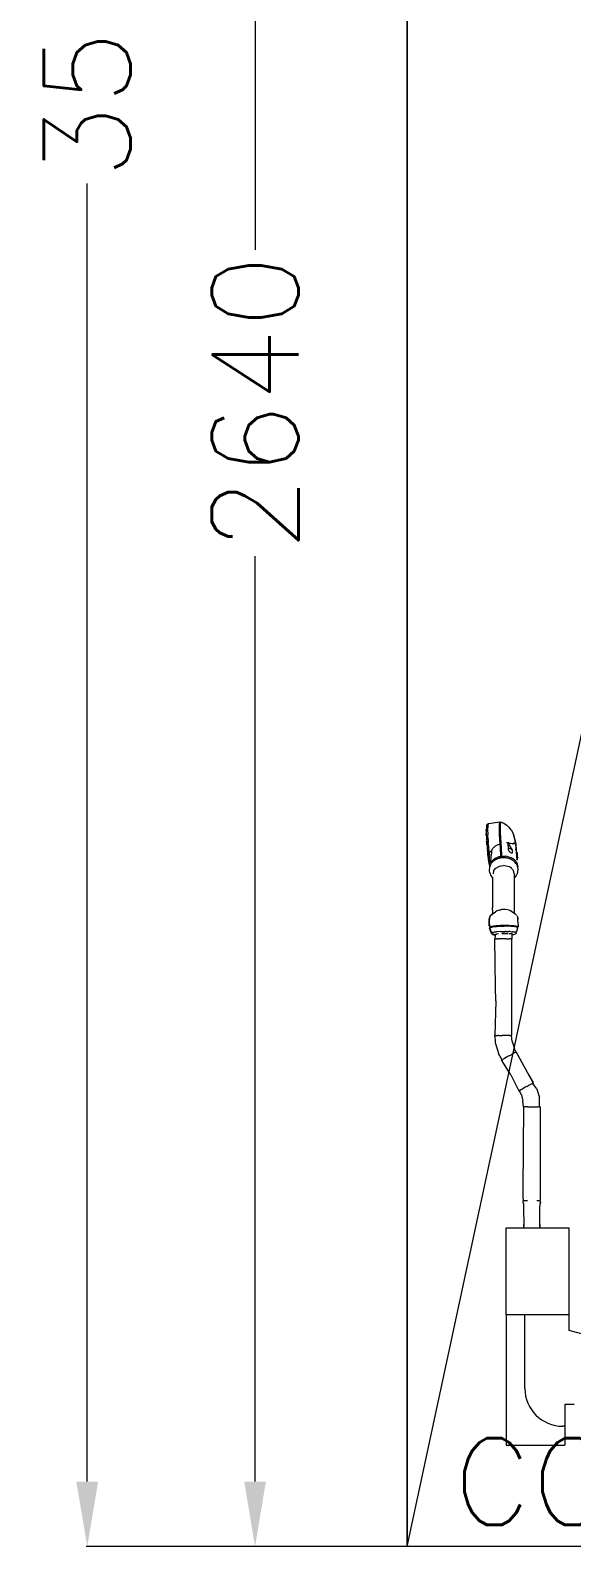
# Model space of a CAD drawing. Extents: x 3552052 to 4102982, y -707811 to -630695.
# Drawn here: x 3651168 to 3651792, y -700186 to -698436 of the extents above; entities that cross this region are included whole.
import ezdxf

# ---------------------------------------------------------------- set-up
doc = ezdxf.new("R2010")
doc.units = 0
doc.header["$LTSCALE"] = 6
doc.header["$MEASUREMENT"] = 0
doc.layers.get('Defpoints').update_dxf_attribs({"linetype": 'CONTINUOUS', "lineweight": 0})
for name, color, linetype, lineweight in [('COL', 5, 'CONTINUOUS', 0), ('ELE-4M UPS P.SB', 3, 'CONTINUOUS', 0), ('ELE-SOCKET NMBERING', 7, 'CONTINUOUS', 9), ('EQP', 6, 'CONTINUOUS', 0), ('MEP_HVAC_RA_DUCT', 1, 'CONTINUOUS', 0)]:
    doc.layers.add(name, color=color, linetype=linetype, lineweight=lineweight)
doc.styles.add('Annotation', font='tahoma.ttf')
doc.styles.add('ROMANS', font='romans.shx')
doc.dimstyles.new('AEPL1', dxfattribs={"dimtxt": 100, "dimasz": 75, "dimexe": 1.25, "dimexo": 50, "dimtad": 0, "dimdec": 0, "dimtxsty": 'ROMANS', "dimcen": 2.5, "dimclrd": 7, "dimclre": 7, "dimadec": 0, "dimazin": 0, "dimtfac": 1, "dimtdec": 0, "dimtmove": 0, "dimatfit": 3, "dimfxl": 1, "dimlwd": 0, "dimlwe": 0, "dimarcsym": 0})

# ---------------------------------------------------------------- blocks, each defined once
blk = doc.blocks.new('*D163')
at = {"layer": 'Defpoints', "color": 0, "linetype": 'ByBlock', "transparency": 16777216}
for p in [(3651426.7, -697545.7), (3651602.2, -697545.7), (3651602.2, -700185.7)]:
    blk.add_point(p, dxfattribs=at)
at = {"layer": 'ELE-4M UPS P.SB', "color": 7, "linetype": 'ByBlock', "lineweight": 0, "transparency": 16777216}
for p, q in [((3651552.2, -697545.7), (3651425.5, -697545.7)), ((3651426.7, -697620.7), (3651426.7, -698688.9)), ((3651426.7, -700110.7), (3651426.7, -699042.6)), ((3651552.2, -700185.7), (3651425.5, -700185.7))]:
    blk.add_line(p, q, dxfattribs=at)
at = {"layer": 'ELE-4M UPS P.SB', "color": 7, "linetype": 'ByBlock', "transparency": 16777216}
for points in [[(3651414.2, -697620.7), (3651439.2, -697620.7), (3651426.7, -697545.7)], [(3651414.2, -700110.7), (3651439.2, -700110.7), (3651426.7, -700185.7)]]:
    blk.add_solid(points, dxfattribs=at)
at = {"layer": 'ELE-4M UPS P.SB', "color": 0, "linetype": 'ByBlock', "transparency": 16777216, "insert": (3651426.7, -698865.7), "char_height": 100, "attachment_point": 5, "rotation": 90, "style": 'ROMANS'}
blk.add_mtext('2640', dxfattribs=at)
blk = doc.blocks.new('*D164')
at = {"layer": 'Defpoints', "color": 0, "linetype": 'ByBlock', "transparency": 16777216}
for p in [(3651233.2, -696685.7), (3651756.5, -696685.7), (3651756.5, -700185.7)]:
    blk.add_point(p, dxfattribs=at)
at = {"layer": 'ELE-4M UPS P.SB', "color": 7, "linetype": 'ByBlock', "lineweight": 0, "transparency": 16777216}
for p, q in [((3651706.5, -696685.7), (3651232, -696685.7)), ((3651233.2, -696760.7), (3651233.2, -698258.9)), ((3651233.2, -700110.7), (3651233.2, -698612.6)), ((3651706.5, -700185.7), (3651232, -700185.7))]:
    blk.add_line(p, q, dxfattribs=at)
at = {"layer": 'ELE-4M UPS P.SB', "color": 7, "linetype": 'ByBlock', "transparency": 16777216}
for points in [[(3651220.7, -696760.7), (3651245.7, -696760.7), (3651233.2, -696685.7)], [(3651220.7, -700110.7), (3651245.7, -700110.7), (3651233.2, -700185.7)]]:
    blk.add_solid(points, dxfattribs=at)
at = {"layer": 'ELE-4M UPS P.SB', "color": 0, "linetype": 'ByBlock', "transparency": 16777216, "insert": (3651233.2, -698435.7), "char_height": 100, "attachment_point": 5, "rotation": 90, "style": 'ROMANS'}
blk.add_mtext('3500', dxfattribs=at)

msp = doc.modelspace()

# ---------------------------------------------------------------- linework, layer by layer
at = {"layer": 'COL', "color": 8}
msp.add_line((3651602.2, -700185.7), (3652352.2, -696685.7), dxfattribs=at)
msp.add_lwpolyline([(3651602.2, -696685.7), (3652352.2, -696685.7), (3652352.2, -700185.7), (3651602.2, -700185.7)], close=True, dxfattribs=at)
at = {"layer": 'EQP'}
for p, q in [((3651694.1, -699352.5), (3651694, -699352.6)), ((3651695.7, -699351.4), (3651694.1, -699352.5)), ((3651694.3, -699352.6), (3651694.1, -699352.5)), ((3651695.2, -699352.6), (3651695.3, -699352.2)), ((3651695.4, -699352), (3651695.3, -699352.2)), ((3651695.3, -699352.2), (3651695.4, -699352)), ((3651695.6, -699351.8), (3651695.4, -699352)), ((3651695.4, -699352), (3651695.5, -699351.8)), ((3651695.5, -699351.8), (3651695.6, -699351.6)), ((3651695.6, -699351.6), (3651695.7, -699351.4)), ((3651695.8, -699351.7), (3651695.6, -699351.8)), ((3651695.7, -699351.4), (3651695.9, -699351.6)), ((3651696, -699351.5), (3651695.8, -699351.7)), ((3651709.1, -699349.7), (3651696, -699351.5)), ((3651708.5, -699352.4), (3651708.6, -699351.9)), ((3651708.5, -699352.9), (3651708.5, -699352.4)), ((3651708.6, -699351.9), (3651708.7, -699351.3)), ((3651708.7, -699351.3), (3651708.8, -699350.8)), ((3651708.8, -699350.8), (3651708.9, -699350.2)), ((3651708.9, -699350.2), (3651709.1, -699349.7)), ((3651709.1, -699349.7), (3651709.3, -699349.8)), ((3651709.3, -699349.8), (3651709.5, -699350)), ((3651709.6, -699351.1), (3651709.4, -699351.7)), ((3651709.4, -699351.7), (3651709.4, -699352.9)), ((3651709.5, -699350), (3651709.8, -699350.1)), ((3651709.7, -699350.6), (3651709.6, -699351.1)), ((3651709.7, -699350.7), (3651709.7, -699349.9)), ((3651709.8, -699350.1), (3651709.7, -699350.6)), ((3651710, -699349.5), (3651709.8, -699350.1)), ((3651710.1, -699349.5), (3651710, -699349.5)), ((3651710.2, -699349.5), (3651710.1, -699349.5)), ((3651710.3, -699349.5), (3651710.2, -699349.5)), ((3651710.4, -699349.5), (3651710.3, -699349.5)), ((3651710.4, -699349.5), (3651713.4, -699350.8)), ((3651713.4, -699350.8), (3651713.7, -699350.9)), ((3651713.7, -699350.9), (3651717.4, -699353.4)), ((3651715.3, -699352), (3651715.7, -699352.3)), ((3651715.7, -699352.3), (3651716.3, -699352.7)), ((3651693.2, -699359.1), (3651693.3, -699358.3)), ((3651693.2, -699359.4), (3651693.2, -699359.1)), ((3651693.3, -699359.4), (3651693.2, -699360.9)), ((3651693.2, -699360.9), (3651693.3, -699362)), ((3651693.4, -699356.5), (3651693.3, -699358)), ((3651693.3, -699358.3), (3651693.3, -699358)), ((3651693.3, -699358), (3651693.3, -699359.4)), ((3651693.3, -699362), (3651693.3, -699363)), ((3651693.3, -699362.9), (3651693.3, -699362.6)), ((3651693.3, -699363.5), (3651693.3, -699362.9)), ((3651693.3, -699363), (3651693.4, -699364)), ((3651693.3, -699364.8), (3651693.3, -699364)), ((3651693.4, -699365.1), (3651693.3, -699364.8)), ((3651693.5, -699354.5), (3651693.4, -699355)), ((3651693.4, -699355), (3651693.4, -699356.5)), ((3651693.4, -699364), (3651693.4, -699365.1)), ((3651693.4, -699365.1), (3651693.5, -699366.3)), ((3651693.6, -699353.6), (3651693.5, -699354.1)), ((3651693.5, -699354.1), (3651693.5, -699354.5)), ((3651693.5, -699366.3), (3651693.5, -699367.6)), ((3651693.5, -699367.6), (3651693.6, -699368.8)), ((3651693.7, -699353.2), (3651693.6, -699353.6)), ((3651693.6, -699368.8), (3651693.7, -699370.1)), ((3651693.8, -699353), (3651693.7, -699353.2)), ((3651693.9, -699352.8), (3651693.8, -699353)), ((3651694, -699352.6), (3651693.9, -699352.8)), ((3651694.8, -699356.8), (3651694.9, -699356.1)), ((3651694.8, -699357.2), (3651694.8, -699356.8)), ((3651694.8, -699357.2), (3651694.8, -699357.6)), ((3651694.8, -699357.6), (3651694.8, -699358.4)), ((3651694.8, -699358.4), (3651694.8, -699359.3)), ((3651694.8, -699359.3), (3651694.8, -699360.3)), ((3651694.8, -699360.3), (3651694.9, -699361.2)), ((3651694.9, -699354.7), (3651695, -699354)), ((3651694.9, -699355), (3651694.9, -699354.7)), ((3651694.9, -699355), (3651694.9, -699355.3)), ((3651694.9, -699355.3), (3651694.9, -699356.1)), ((3651694.9, -699361.2), (3651694.9, -699362.2)), ((3651694.9, -699362.2), (3651694.9, -699362.7)), ((3651694.9, -699362.7), (3651694.9, -699363.3)), ((3651694.9, -699363.3), (3651694.9, -699363.9)), ((3651694.9, -699363.9), (3651695, -699364.4)), ((3651695, -699353.6), (3651695.1, -699353.1)), ((3651695, -699354), (3651695, -699353.6)), ((3651695.1, -699353.8), (3651695, -699354.5)), ((3651695.3, -699369.6), (3651695, -699364.4)), ((3651695.1, -699353.1), (3651695.2, -699352.6)), ((3651695.1, -699353.1), (3651695.1, -699353.7)), ((3651695.3, -699369.6), (3651695.3, -699370.3)), ((3651695.3, -699370.3), (3651695.3, -699369.6)), ((3651708.4, -699353.9), (3651708.5, -699353.4)), ((3651708.4, -699354.9), (3651708.4, -699353.9)), ((3651708.4, -699356), (3651708.4, -699354.9)), ((3651708.4, -699357), (3651708.4, -699356)), ((3651708.4, -699358), (3651708.4, -699357)), ((3651708.4, -699359.3), (3651708.4, -699358)), ((3651708.5, -699360.6), (3651708.4, -699359.3)), ((3651708.5, -699353.4), (3651708.5, -699352.9)), ((3651708.5, -699361.8), (3651708.5, -699360.6)), ((3651708.5, -699363.1), (3651708.5, -699361.8)), ((3651708.6, -699364.5), (3651708.5, -699363.1)), ((3651708.7, -699365.9), (3651708.6, -699364.5)), ((3651708.8, -699367.3), (3651708.7, -699365.9)), ((3651708.9, -699368.8), (3651708.8, -699367.3)), ((3651709, -699370.2), (3651708.9, -699368.8)), ((3651709.3, -699355.2), (3651709.2, -699356.4)), ((3651709.2, -699356.4), (3651709.3, -699358.1)), ((3651709.4, -699352.9), (3651709.3, -699354.1)), ((3651709.3, -699354.6), (3651709.3, -699353.8)), ((3651709.3, -699354.1), (3651709.3, -699355.2)), ((3651709.3, -699355.4), (3651709.3, -699354.6)), ((3651709.3, -699358.1), (3651709.3, -699359.9)), ((3651709.3, -699359.9), (3651709.4, -699361.6)), ((3651709.4, -699361.6), (3651709.4, -699363.3)), ((3651709.4, -699363.3), (3651709.6, -699366.1)), ((3651709.6, -699366.1), (3651709.8, -699369)), ((3651709.8, -699369), (3651710, -699371.8)), ((3651716.3, -699352.7), (3651716.9, -699353.1)), ((3651716.9, -699353.1), (3651717.4, -699353.5)), ((3651717.9, -699354), (3651717.4, -699353.4)), ((3651720.2, -699356.1), (3651717.4, -699353.4)), ((3651717.9, -699354), (3651720.2, -699356.1)), ((3651717.9, -699354), (3651718.3, -699354.3)), ((3651718.3, -699354.3), (3651718.9, -699354.9)), ((3651718.9, -699354.9), (3651719.6, -699355.5)), ((3651719.6, -699355.5), (3651719.8, -699355.7)), ((3651722.2, -699358.7), (3651720.2, -699356.1)), ((3651722.2, -699358.7), (3651724.8, -699363.9)), ((3651724.8, -699363.9), (3651726.2, -699369.9)), ((3651726.5, -699370.9), (3651724.8, -699363.9)), ((3651726.3, -699370.4), (3651726.2, -699369.9)), ((3651726.2, -699369.9), (3651726.5, -699370.9)), ((3651693.7, -699370.1), (3651693.8, -699371.4)), ((3651693.9, -699373.7), (3651693.7, -699371.5)), ((3651693.8, -699371.4), (3651693.9, -699372.8)), ((3651693.9, -699372.8), (3651693.8, -699372.1)), ((3651693.9, -699373.5), (3651693.9, -699372.8)), ((3651693.9, -699372.8), (3651694, -699374.2)), ((3651694.1, -699375.6), (3651693.9, -699373.7)), ((3651694, -699374.2), (3651694.1, -699375.6)), ((3651694.1, -699375.6), (3651694.3, -699377.1)), ((3651694.3, -699377.1), (3651694.4, -699378.6)), ((3651694.4, -699378.6), (3651694.5, -699380)), ((3651694.5, -699380), (3651694.7, -699381.5)), ((3651695, -699384.4), (3651694.7, -699381.5)), ((3651694.7, -699381.5), (3651695.2, -699384.1)), ((3651694.8, -699382.1), (3651694.9, -699382.9)), ((3651694.8, -699382.2), (3651694.9, -699382.9)), ((3651695.1, -699384.3), (3651694.9, -699382.9)), ((3651694.9, -699382.9), (3651695, -699384.4)), ((3651695.2, -699385), (3651695.1, -699384.3)), ((3651695.2, -699384.1), (3651695.7, -699386.8)), ((3651695.2, -699385.7), (3651695.2, -699385)), ((3651695.3, -699386.3), (3651695.2, -699385.7)), ((3651695.6, -699389.9), (3651695.2, -699386)), ((3651695.3, -699370.3), (3651695.4, -699371)), ((3651695.4, -699387), (3651695.3, -699386.3)), ((3651695.4, -699371), (3651695.4, -699371.7)), ((3651695.4, -699371.7), (3651695.5, -699372.4)), ((3651695.6, -699388.3), (3651695.4, -699387)), ((3651695.5, -699372.4), (3651695.6, -699373.8)), ((3651695.7, -699375.3), (3651695.6, -699373.9)), ((3651695.9, -699376.8), (3651695.7, -699375.3)), ((3651695.7, -699386.8), (3651696.2, -699389.5)), ((3651695.9, -699376.8), (3651696, -699378.3)), ((3651696, -699378.3), (3651696.1, -699379.6)), ((3651696.3, -699381.3), (3651696.2, -699379.8)), ((3651696.5, -699382.5), (3651696.3, -699381.3)), ((3651696.6, -699383.6), (3651696.5, -699382.5)), ((3651696.8, -699384.8), (3651696.6, -699383.6)), ((3651697, -699385.9), (3651696.8, -699384.8)), ((3651697.3, -699384.6), (3651696.9, -699385.1)), ((3651696.9, -699387.5), (3651697, -699385.9)), ((3651697, -699386.9), (3651696.9, -699387.5)), ((3651697.8, -699384), (3651697.3, -699384.6)), ((3651698.3, -699383.3), (3651697.8, -699384)), ((3651698.8, -699382.7), (3651698.3, -699383.3)), ((3651698.9, -699387.3), (3651698.6, -699389.4)), ((3651698.8, -699383), (3651699.1, -699382.8)), ((3651699.2, -699385.3), (3651698.9, -699387.3)), ((3651699.1, -699382.8), (3651699.7, -699382.1)), ((3651699.5, -699383.3), (3651699.2, -699385.3)), ((3651699.8, -699381.3), (3651699.5, -699383.3)), ((3651700.1, -699380.9), (3651699.8, -699381.3)), ((3651700.3, -699380.6), (3651700.1, -699380.9)), ((3651700.6, -699380.3), (3651700.3, -699380.6)), ((3651700.8, -699379.9), (3651700.6, -699380.3)), ((3651701.4, -699379.3), (3651700.8, -699379.9)), ((3651702, -699378.8), (3651701.4, -699379.3)), ((3651702.6, -699378.2), (3651702, -699378.8)), ((3651703.2, -699377.6), (3651702.6, -699378.2)), ((3651703.6, -699377.3), (3651703.2, -699377.6)), ((3651703.9, -699377.1), (3651703.6, -699377.3)), ((3651704.3, -699376.8), (3651703.9, -699377.1)), ((3651704.6, -699376.6), (3651704.3, -699376.8)), ((3651705.8, -699376.2), (3651704.6, -699376.6)), ((3651707, -699375.8), (3651705.8, -699376.2)), ((3651708.2, -699375.4), (3651707, -699375.8)), ((3651709.4, -699374.9), (3651708.2, -699375.4)), ((3651709.1, -699371.6), (3651709, -699370.2)), ((3651709, -699374.6), (3651709.1, -699375.1)), ((3651709.2, -699373.1), (3651709.1, -699371.6)), ((3651709.4, -699374.5), (3651709.2, -699373.1)), ((3651709.6, -699378.5), (3651709.4, -699374.9)), ((3651709.8, -699382.1), (3651709.6, -699378.5)), ((3651710, -699385.7), (3651709.8, -699382.1)), ((3651710, -699371.8), (3651710.2, -699374.7)), ((3651710.2, -699389.2), (3651710, -699385.7)), ((3651710.2, -699374.7), (3651710.4, -699378.3)), ((3651710.2, -699386.8), (3651710.3, -699389.4)), ((3651710.4, -699378.3), (3651710.6, -699381.9)), ((3651710.6, -699381.9), (3651710.8, -699385.5)), ((3651710.8, -699385.5), (3651711, -699389.1)), ((3651716.9, -699373.4), (3651716.5, -699373.4)), ((3651717.4, -699373.4), (3651716.9, -699373.4)), ((3651717.9, -699373.4), (3651717.4, -699373.4)), ((3651718.3, -699373.4), (3651717.9, -699373.4)), ((3651718.3, -699373.4), (3651723.2, -699381.8)), ((3651719.2, -699373.6), (3651718.3, -699373.4)), ((3651718.3, -699373.4), (3651718.6, -699380.6)), ((3651718.9, -699380.3), (3651718.6, -699380.3)), ((3651718.9, -699380.3), (3651718.6, -699380.4)), ((3651718.9, -699380.3), (3651718.6, -699380.4)), ((3651718.9, -699381.2), (3651718.6, -699380.6)), ((3651719.3, -699380.2), (3651718.9, -699380.3)), ((3651719.1, -699381.9), (3651718.9, -699381.3)), ((3651719.3, -699382.6), (3651719.1, -699381.9)), ((3651719.8, -699380.2), (3651719.3, -699380.2)), ((3651719.6, -699383.2), (3651719.3, -699382.6)), ((3651719.4, -699382.9), (3651720.1, -699383.5)), ((3651719.5, -699373.8), (3651721.1, -699374)), ((3651719.9, -699383.5), (3651719.6, -699383.2)), ((3651720.2, -699380.1), (3651719.8, -699380.2)), ((3651720.3, -699383.8), (3651719.9, -699383.5)), ((3651720.1, -699383.5), (3651720.8, -699384.1)), ((3651720.7, -699380), (3651720.2, -699380.1)), ((3651720.6, -699384.1), (3651720.3, -699383.8)), ((3651721, -699384.4), (3651720.6, -699384.1)), ((3651720.9, -699380.1), (3651720.7, -699380)), ((3651721.2, -699380.2), (3651720.9, -699380.1)), ((3651720.9, -699384.2), (3651721.4, -699384.7)), ((3651721.4, -699384.6), (3651721, -699384.4)), ((3651721.1, -699374), (3651722.6, -699374.2)), ((3651721.4, -699380.4), (3651721.2, -699380.2)), ((3651721.7, -699380.5), (3651721.4, -699380.4)), ((3651721.4, -699384.7), (3651721.9, -699384.9)), ((3651721.7, -699380.5), (3651722.2, -699381.1)), ((3651722.1, -699380.8), (3651721.7, -699380.5)), ((3651722.3, -699385.2), (3651721.9, -699384.9)), ((3651721.9, -699384.9), (3651722.3, -699385.1)), ((3651722.4, -699381.1), (3651722.1, -699380.8)), ((3651722.2, -699381.1), (3651722.8, -699381.7)), ((3651722.3, -699385.1), (3651722.8, -699385.3)), ((3651722.7, -699385.4), (3651722.3, -699385.2)), ((3651722.8, -699381.5), (3651722.4, -699381.1)), ((3651722.6, -699374.2), (3651723, -699374.3)), ((3651723.1, -699381.8), (3651722.8, -699381.5)), ((3651722.8, -699381.7), (3651723.3, -699382.4)), ((3651723, -699384.8), (3651722.8, -699385.3)), ((3651723, -699374.3), (3651723.5, -699374.4)), ((3651723.3, -699384.2), (3651723, -699384.8)), ((3651723.3, -699382.1), (3651723.1, -699381.8)), ((3651723.5, -699382.4), (3651723.3, -699382.1)), ((3651723.3, -699382.4), (3651723.9, -699383)), ((3651723.6, -699383.6), (3651723.3, -699384.2)), ((3651723.5, -699374.4), (3651723.9, -699374.5)), ((3651723.7, -699382.7), (3651723.5, -699382.4)), ((3651723.9, -699383), (3651723.6, -699383.6)), ((3651723.9, -699383), (3651723.7, -699382.7)), ((3651723.9, -699374.5), (3651724.3, -699374.7)), ((3651724.3, -699374.7), (3651724.6, -699374.4)), ((3651724.6, -699374.4), (3651725, -699374.1)), ((3651725, -699374.1), (3651725.3, -699373.8)), ((3651725.3, -699373.8), (3651725.6, -699373.5)), ((3651725.6, -699373.5), (3651725.7, -699372.7)), ((3651726.5, -699371.1), (3651726.3, -699370.4)), ((3651726.5, -699370.9), (3651726.6, -699371.5)), ((3651726.5, -699370.9), (3651726.7, -699371.8)), ((3651726.6, -699371.8), (3651726.5, -699371.1)), ((3651726.8, -699372.5), (3651726.6, -699371.8)), ((3651726.7, -699371.8), (3651726.8, -699372.7)), ((3651726.8, -699372.7), (3651727, -699373.6)), ((3651727.1, -699374.5), (3651726.9, -699373.2)), ((3651727, -699373.6), (3651727.2, -699374.5)), ((3651727.3, -699376.6), (3651727.1, -699374.5)), ((3651727.3, -699376.6), (3651727.2, -699374.5)), ((3651727.2, -699374.5), (3651727.3, -699376.1)), ((3651727.3, -699376.1), (3651727.5, -699377.6)), ((3651727.6, -699378.7), (3651727.3, -699376.6)), ((3651727.5, -699381.6), (3651727.4, -699380.8)), ((3651727.5, -699377.6), (3651727.7, -699379.2)), ((3651727.7, -699382.4), (3651727.5, -699381.6)), ((3651727.8, -699380.7), (3651727.6, -699378.7)), ((3651727.7, -699379.2), (3651727.8, -699380.7)), ((3651727.7, -699382.4), (3651728.4, -699391.2)), ((3651727.8, -699380.7), (3651727.9, -699383.9)), ((3651728.1, -699383.4), (3651727.9, -699383.1)), ((3651727.9, -699383.7), (3651728.2, -699384.3)), ((3651728.1, -699385.7), (3651728, -699384.7)), ((3651728.2, -699383.8), (3651728.1, -699383.4)), ((3651728.4, -699387.3), (3651728.1, -699385.7)), ((3651728.4, -699384.2), (3651728.2, -699383.8)), ((3651728.2, -699384.3), (3651728.9, -699385.4)), ((3651728.5, -699384.6), (3651728.4, -699384.2)), ((3651728.6, -699389), (3651728.4, -699387.3)), ((3651729.2, -699390.1), (3651728.9, -699385.4)), ((3651728.9, -699385.4), (3651728.9, -699386.5)), ((3651728.9, -699386.5), (3651728.9, -699387.7)), ((3651695.8, -699389.6), (3651695.6, -699388.3)), ((3651695.7, -699390.5), (3651695.6, -699389.9)), ((3651695.8, -699391.2), (3651695.7, -699390.5)), ((3651695.9, -699390.9), (3651695.8, -699389.6)), ((3651695.9, -699391.9), (3651695.8, -699391.2)), ((3651696.1, -699392.2), (3651695.9, -699390.9)), ((3651696, -699392.5), (3651695.9, -699391.9)), ((3651696.4, -699394.7), (3651696, -699392.5)), ((3651696.2, -699392.8), (3651696.1, -699392.2)), ((3651696.2, -699389.5), (3651696.6, -699392.1)), ((3651696.3, -699393.4), (3651696.2, -699392.8)), ((3651696.4, -699394), (3651696.3, -699393.4)), ((3651696.5, -699394.6), (3651696.4, -699394)), ((3651696.8, -699396.9), (3651696.4, -699394.7)), ((3651696.6, -699395.6), (3651696.5, -699394.6)), ((3651696.8, -699396.6), (3651696.6, -699395.6)), ((3651696.8, -699388.9), (3651696.7, -699389.5)), ((3651696.7, -699389.5), (3651696.7, -699390.3)), ((3651696.7, -699390.6), (3651696.8, -699392)), ((3651696.9, -699387.5), (3651696.8, -699388.2)), ((3651696.8, -699388.2), (3651696.8, -699388.9)), ((3651696.8, -699392), (3651696.9, -699394.4)), ((3651697, -699397.6), (3651696.8, -699396.6)), ((3651697.1, -699399.1), (3651696.8, -699396.9)), ((3651696.9, -699394.4), (3651697, -699396.8)), ((3651697, -699396.8), (3651697.2, -699399.3)), ((3651697.1, -699398.4), (3651697, -699397.6)), ((3651697.1, -699399.4), (3651697, -699399.8)), ((3651697, -699399.8), (3651697, -699400.2)), ((3651697, -699400.2), (3651697, -699400.6)), ((3651697, -699400.6), (3651697, -699401)), ((3651697, -699401), (3651697, -699401.3)), ((3651697, -699405.9), (3651697.2, -699401.2)), ((3651697, -699401.3), (3651697, -699401.7)), ((3651697, -699401.7), (3651697.1, -699402.1)), ((3651697.2, -699398.7), (3651697.1, -699399.1)), ((3651697.1, -699399.1), (3651697.1, -699399.4)), ((3651697.1, -699402.1), (3651697.1, -699402.5)), ((3651697.1, -699402.5), (3651697.1, -699402.8)), ((3651697.3, -699398.4), (3651697.2, -699398.7)), ((3651697.4, -699400.6), (3651697.2, -699401.2)), ((3651697.5, -699398.1), (3651697.3, -699398.4)), ((3651697.6, -699400), (3651697.4, -699400.6)), ((3651697.5, -699398.2), (3651697.8, -699397)), ((3651697.8, -699399.4), (3651697.6, -699400)), ((3651698, -699398.8), (3651697.8, -699399.4)), ((3651698.4, -699398.2), (3651698, -699398.8)), ((3651698.6, -699389.4), (3651698.3, -699396.2)), ((3651698.3, -699396.2), (3651700.4, -699393.7)), ((3651698.7, -699397.7), (3651698.4, -699398.2)), ((3651699.1, -699397.1), (3651698.7, -699397.7)), ((3651699.5, -699396.5), (3651699.1, -699397.1)), ((3651700, -699396), (3651699.5, -699396.5)), ((3651700.5, -699395.5), (3651700, -699396)), ((3651700.4, -699393.7), (3651701.7, -699392.6)), ((3651701, -699395), (3651700.5, -699395.5)), ((3651701.5, -699394.5), (3651701, -699395)), ((3651702.2, -699394.1), (3651701.5, -699394.5)), ((3651701.7, -699392.6), (3651703.2, -699391.7)), ((3651701.8, -699405.7), (3651704.5, -699402.5)), ((3651702.8, -699393.7), (3651702.2, -699394.1)), ((3651703.4, -699393.2), (3651702.8, -699393.7)), ((3651703.4, -699391.5), (3651703.2, -699391.7)), ((3651704.1, -699392.8), (3651703.4, -699393.2)), ((3651703.6, -699391.5), (3651704, -699391.2)), ((3651704, -699391.2), (3651704.4, -699391)), ((3651704.8, -699392.5), (3651704.1, -699392.8)), ((3651704.4, -699391), (3651704.8, -699390.8)), ((3651704.5, -699402.5), (3651708.6, -699400.3)), ((3651704.8, -699390.8), (3651705.4, -699390.6)), ((3651705.5, -699392.2), (3651704.8, -699392.5)), ((3651705.7, -699390.5), (3651705.4, -699390.6)), ((3651706.2, -699391.9), (3651705.5, -699392.2)), ((3651706.5, -699390.1), (3651705.7, -699390.5)), ((3651707, -699391.6), (3651706.2, -699391.9)), ((3651707.4, -699389.9), (3651706.5, -699390.1)), ((3651707.7, -699391.4), (3651707, -699391.6)), ((3651708.3, -699389.7), (3651707.4, -699389.9)), ((3651708.5, -699391.2), (3651707.7, -699391.4)), ((3651709.3, -699389.5), (3651708.3, -699389.7)), ((3651709.2, -699391.1), (3651708.5, -699391.2)), ((3651708.6, -699400.3), (3651713, -699399.6)), ((3651710, -699390.9), (3651709.2, -699391.1)), ((3651710.2, -699389.2), (3651709.3, -699389.5)), ((3651710.7, -699390.8), (3651710, -699390.9)), ((3651710.2, -699389.4), (3651710.2, -699389.2)), ((3651711.5, -699390.8), (3651710.7, -699390.8)), ((3651711, -699389.1), (3651711.6, -699389.1)), ((3651712.2, -699390.7), (3651711.5, -699390.8)), ((3651711.6, -699389.1), (3651712.1, -699389.1)), ((3651712.1, -699389.1), (3651712.7, -699389)), ((3651712.9, -699390.6), (3651712.2, -699390.7)), ((3651712.7, -699389), (3651713.2, -699389)), ((3651713.7, -699390.7), (3651712.9, -699390.6)), ((3651714.7, -699399.9), (3651713, -699399.6)), ((3651713.2, -699389), (3651715.4, -699389)), ((3651714.4, -699390.7), (3651713.7, -699390.7)), ((3651715.2, -699390.7), (3651714.4, -699390.7)), ((3651716.4, -699400.3), (3651714.7, -699399.9)), ((3651715.9, -699390.8), (3651715.2, -699390.7)), ((3651717.5, -699389.3), (3651715.4, -699389)), ((3651716.7, -699390.9), (3651715.9, -699390.8)), ((3651718.1, -699400.6), (3651716.4, -699400.3)), ((3651717.5, -699391.1), (3651716.7, -699390.9)), ((3651719.5, -699389.8), (3651717.5, -699389.3)), ((3651718.2, -699391.2), (3651717.5, -699391.1)), ((3651719.8, -699401), (3651718.1, -699400.6)), ((3651719, -699391.4), (3651718.2, -699391.2)), ((3651720.4, -699392.1), (3651719, -699391.4)), ((3651719.5, -699389.8), (3651721.4, -699390.4)), ((3651720.3, -699401.3), (3651719.8, -699401)), ((3651720.8, -699401.6), (3651720.3, -699401.3)), ((3651721.8, -699392.7), (3651720.4, -699392.1)), ((3651721.3, -699401.8), (3651720.8, -699401.6)), ((3651721.8, -699402.1), (3651721.3, -699401.8)), ((3651721.9, -699390.7), (3651721.4, -699390.4)), ((3651723.2, -699393.4), (3651721.8, -699392.7)), ((3651722.5, -699402.9), (3651721.8, -699402.1)), ((3651722.3, -699390.9), (3651721.9, -699390.7)), ((3651722.8, -699391.1), (3651722.3, -699390.9)), ((3651723.2, -699403.7), (3651722.5, -699403)), ((3651723.2, -699391.3), (3651722.8, -699391.1)), ((3651723.6, -699391.6), (3651723.2, -699391.3)), ((3651724.6, -699394.1), (3651723.2, -699393.4)), ((3651723.9, -699404.5), (3651723.2, -699403.7)), ((3651724, -699391.8), (3651723.6, -699391.6)), ((3651724.6, -699405.3), (3651723.9, -699404.5)), ((3651724.4, -699392.1), (3651724, -699391.8)), ((3651724.8, -699392.3), (3651724.4, -699392.1)), ((3651725.6, -699395.1), (3651724.6, -699394.1)), ((3651726.2, -699393.5), (3651724.8, -699392.3)), ((3651726.5, -699396.2), (3651725.6, -699395.1)), ((3651726.2, -699393.5), (3651726.5, -699393.8)), ((3651726.5, -699393.8), (3651726.8, -699394.2)), ((3651727.4, -699397.2), (3651726.5, -699396.2)), ((3651726.8, -699394.2), (3651727.1, -699394.5)), ((3651727.1, -699394.5), (3651727.4, -699394.8)), ((3651727.4, -699394.8), (3651727.6, -699395.2)), ((3651728.4, -699398.2), (3651727.4, -699397.2)), ((3651727.6, -699395.2), (3651727.8, -699395.5)), ((3651727.8, -699395.5), (3651728, -699395.9)), ((3651728, -699395.9), (3651728.3, -699396.2)), ((3651728.3, -699396.2), (3651728.4, -699396.6)), ((3651728.4, -699390.7), (3651728.5, -699389.8)), ((3651728.4, -699396.6), (3651728.6, -699397)), ((3651728.6, -699398.8), (3651728.4, -699398.2)), ((3651728.5, -699389.8), (3651728.6, -699389)), ((3651728.6, -699391.1), (3651728.5, -699391.4)), ((3651729, -699392.4), (3651728.5, -699392.3)), ((3651728.8, -699390.5), (3651728.6, -699391.1)), ((3651728.6, -699393), (3651729, -699392.4)), ((3651729, -699392.4), (3651728.6, -699392.8)), ((3651728.6, -699397), (3651728.8, -699397.4)), ((3651728.9, -699399.4), (3651728.6, -699398.8)), ((3651728.8, -699392.9), (3651728.7, -699393.3)), ((3651729, -699389.9), (3651728.8, -699390.5)), ((3651729, -699392.4), (3651728.8, -699392.9)), ((3651728.8, -699397.4), (3651728.9, -699397.7)), ((3651728.9, -699387.7), (3651728.9, -699388.8)), ((3651728.9, -699388.8), (3651729, -699389.9)), ((3651729, -699389.2), (3651728.9, -699388.9)), ((3651729, -699398.1), (3651728.9, -699397.7)), ((3651729.1, -699400), (3651728.9, -699399.4)), ((3651729, -699392.4), (3651729, -699389.9)), ((3651729.2, -699390.1), (3651729, -699392.4)), ((3651729.1, -699398.5), (3651729, -699398.1)), ((3651729.2, -699398.9), (3651729.1, -699398.5)), ((3651729.3, -699400.6), (3651729.1, -699400)), ((3651729.3, -699399.3), (3651729.2, -699398.9)), ((3651729.3, -699399.3), (3651729.5, -699401.2)), ((3651729.4, -699401.1), (3651729.3, -699400.6)), ((3651729.5, -699401.7), (3651729.4, -699401.1)), ((3651729.6, -699402.3), (3651729.5, -699401.7)), ((3651729.7, -699402.8), (3651729.6, -699402.3)), ((3651729.7, -699402.8), (3651729.7, -699405.2)), ((3651697.4, -699408.2), (3651697, -699405.9)), ((3651697.4, -699408.2), (3651698.7, -699411.3)), ((3651697.4, -699408.2), (3651697.6, -699408.8)), ((3651697.6, -699408.8), (3651697.8, -699409.3)), ((3651698.7, -699411.3), (3651700.2, -699413.4)), ((3651700.2, -699413.4), (3651701.1, -699414.2)), ((3651700.6, -699413.7), (3651700.6, -699448.1)), ((3651701.8, -699405.7), (3651701.1, -699409.2)), ((3651725.6, -699408.7), (3651724.6, -699405.3)), ((3651725.6, -699408.7), (3651725.6, -699447.7)), ((3651725.6, -699414.1), (3651727.1, -699412.7)), ((3651727.1, -699412.7), (3651728.7, -699409.9)), ((3651728.7, -699409.9), (3651728.9, -699409.3)), ((3651728.9, -699409.3), (3651729.1, -699408.7)), ((3651729.1, -699408.7), (3651729.3, -699408.1)), ((3651729.3, -699408.1), (3651729.5, -699407.5)), ((3651729.5, -699407.5), (3651729.7, -699405.2)), ((3651697.7, -699458.7), (3651699.1, -699456.5)), ((3651699.2, -699456.4), (3651697.9, -699457.8)), ((3651699.1, -699456.5), (3651700.4, -699455.4)), ((3651700, -699455.3), (3651699.2, -699456.4)), ((3651700.7, -699454.9), (3651700, -699455.3)), ((3651700.4, -699455.4), (3651702.2, -699454.3)), ((3651700.6, -699450.8), (3651700.6, -699448.1)), ((3651700.6, -699450.8), (3651700.6, -699453.8)), ((3651700.6, -699453.8), (3651700.7, -699455.2)), ((3651702.2, -699454.3), (3651703.9, -699452.9)), ((3651706.4, -699451.4), (3651703.9, -699452.9)), ((3651706.4, -699451.4), (3651709, -699450.9)), ((3651709, -699450.9), (3651710, -699450.7)), ((3651711, -699450.5), (3651710, -699450.7)), ((3651712, -699450.5), (3651711, -699450.5)), ((3651712.9, -699450.5), (3651712, -699450.5)), ((3651713.9, -699450.5), (3651712.9, -699450.5)), ((3651714.9, -699450.4), (3651713.9, -699450.5)), ((3651717.6, -699450.6), (3651714.9, -699450.4)), ((3651719.9, -699451.3), (3651717.6, -699450.6)), ((3651719.9, -699451.3), (3651720.6, -699451.8)), ((3651721.4, -699451.9), (3651720.6, -699451.8)), ((3651721.8, -699452.1), (3651721.4, -699451.9)), ((3651722.1, -699452.3), (3651721.8, -699452.1)), ((3651722.5, -699452.5), (3651722.1, -699452.3)), ((3651722.9, -699452.7), (3651722.5, -699452.5)), ((3651722.9, -699452.7), (3651724.5, -699453.9)), ((3651724.5, -699453.9), (3651726.6, -699455.3)), ((3651725.6, -699450.5), (3651725.5, -699454.2)), ((3651725.6, -699447.7), (3651725.6, -699450.4)), ((3651726.6, -699455.3), (3651728.3, -699457.1)), ((3651728.5, -699457.3), (3651729.2, -699458.9)), ((3651696.7, -699460.8), (3651696.6, -699461.3)), ((3651696.7, -699461.9), (3651696.6, -699461.3)), ((3651696.6, -699462.2), (3651696.7, -699461.9)), ((3651696.6, -699465), (3651696.6, -699462.2)), ((3651696.7, -699469.3), (3651696.6, -699465)), ((3651696.8, -699460.4), (3651696.7, -699460.8)), ((3651696.7, -699469.3), (3651696.9, -699470.6)), ((3651696.9, -699459.9), (3651696.8, -699460.4)), ((3651697, -699459.4), (3651696.9, -699459.9)), ((3651696.9, -699470.6), (3651697.1, -699470.9)), ((3651696.9, -699472), (3651697.3, -699471.8)), ((3651699.5, -699478), (3651696.9, -699472)), ((3651697.9, -699457.8), (3651697, -699459.4)), ((3651697.1, -699465.1), (3651697.5, -699459.5)), ((3651697.2, -699469.3), (3651697.1, -699465.1)), ((3651697.1, -699470.9), (3651697.3, -699471.2)), ((3651697.4, -699470.6), (3651697.2, -699469.3)), ((3651697.3, -699471.2), (3651697.5, -699471.5)), ((3651697.3, -699471.8), (3651697.6, -699471.5)), ((3651697.4, -699470.6), (3651697.8, -699470.5)), ((3651697.6, -699471), (3651697.4, -699470.6)), ((3651697.8, -699471.6), (3651697.4, -699471.8)), ((3651699.7, -699477.4), (3651697.4, -699471.8)), ((3651697.5, -699459.5), (3651697.7, -699458.7)), ((3651697.8, -699471.3), (3651697.6, -699471)), ((3651697.8, -699470.5), (3651698.3, -699470.3)), ((3651698, -699471.5), (3651697.8, -699471.3)), ((3651698.1, -699471.5), (3651697.8, -699471.6)), ((3651698.5, -699471.3), (3651698.1, -699471.5)), ((3651698.3, -699470.3), (3651698.7, -699470.1)), ((3651698.9, -699471.1), (3651698.5, -699471.3)), ((3651698.7, -699470.1), (3651699.1, -699469.9)), ((3651699.4, -699471), (3651698.9, -699471.1)), ((3651699.1, -699469.9), (3651699.6, -699469.8)), ((3651699.9, -699470.8), (3651699.4, -699471)), ((3651699.6, -699469.8), (3651700.1, -699469.7)), ((3651700.5, -699470.7), (3651699.9, -699470.8)), ((3651700.1, -699469.7), (3651700.6, -699469.6)), ((3651701, -699470.6), (3651700.5, -699470.7)), ((3651700.6, -699469.6), (3651701, -699469.5)), ((3651701, -699469.5), (3651701.7, -699469.4)), ((3651702.2, -699470.5), (3651701, -699470.6)), ((3651701.7, -699469.4), (3651702.3, -699469.3)), ((3651703.4, -699470.3), (3651702.2, -699470.5)), ((3651702.3, -699469.3), (3651702.9, -699469.2)), ((3651702.9, -699469.2), (3651703.5, -699469.1)), ((3651704.6, -699470.2), (3651703.4, -699470.3)), ((3651703.5, -699469.1), (3651704.3, -699469.1)), ((3651704.3, -699469.1), (3651705, -699469)), ((3651705.8, -699470.1), (3651704.6, -699470.2)), ((3651705, -699469), (3651705.8, -699468.9)), ((3651705.8, -699468.9), (3651706.5, -699468.9)), ((3651706.8, -699470), (3651705.8, -699470.1)), ((3651706.5, -699468.9), (3651707.3, -699468.8)), ((3651707.7, -699469.9), (3651706.8, -699470)), ((3651707.3, -699468.8), (3651708.1, -699468.8)), ((3651708.7, -699469.9), (3651707.7, -699469.9)), ((3651708.1, -699468.8), (3651709, -699468.7)), ((3651709.6, -699469.8), (3651708.7, -699469.9)), ((3651709, -699468.7), (3651709.8, -699468.6)), ((3651709.6, -699469.8), (3651713.8, -699469.7)), ((3651709.8, -699468.6), (3651710.6, -699468.6)), ((3651710.6, -699468.6), (3651711.5, -699468.6)), ((3651711.8, -699468.6), (3651711.5, -699468.6)), ((3651711.5, -699468.6), (3651712.4, -699468.6)), ((3651712.4, -699468.6), (3651713.2, -699468.5)), ((3651713.2, -699468.5), (3651714.5, -699468.5)), ((3651714.8, -699469.7), (3651713.8, -699469.7)), ((3651714.5, -699468.5), (3651715.8, -699468.5)), ((3651715.8, -699469.7), (3651714.8, -699469.7)), ((3651715.8, -699468.5), (3651717, -699468.5)), ((3651716.8, -699469.7), (3651715.8, -699469.7)), ((3651717.8, -699469.7), (3651716.8, -699469.7)), ((3651717, -699468.5), (3651718.3, -699468.5)), ((3651719.2, -699469.8), (3651717.8, -699469.7)), ((3651718.3, -699468.5), (3651719.6, -699468.6)), ((3651720.6, -699469.8), (3651719.2, -699469.8)), ((3651719.6, -699468.6), (3651721.6, -699468.8)), ((3651722, -699469.9), (3651720.6, -699469.8)), ((3651721.6, -699468.8), (3651723.2, -699468.9)), ((3651723.4, -699469.9), (3651722, -699469.9)), ((3651723.2, -699468.9), (3651724.9, -699469)), ((3651724.7, -699470.1), (3651723.4, -699469.9)), ((3651726.1, -699470.3), (3651724.7, -699470.1)), ((3651724.9, -699469), (3651725.9, -699469.2)), ((3651725.9, -699469.2), (3651726.9, -699469.4)), ((3651727.4, -699470.5), (3651726.1, -699470.3)), ((3651726.9, -699469.4), (3651727.9, -699469.6)), ((3651728.8, -699470.8), (3651727.4, -699470.5)), ((3651729.3, -699471.9), (3651727.6, -699476.9)), ((3651727.9, -699469.6), (3651729, -699469.8)), ((3651728.9, -699471), (3651728.8, -699470.8)), ((3651729.1, -699471.3), (3651728.9, -699471)), ((3651729, -699469.8), (3651729.2, -699469.9)), ((3651729.4, -699471), (3651729, -699471.2)), ((3651729.2, -699471.6), (3651729.1, -699471.3)), ((3651729.2, -699458.9), (3651729.5, -699459.6)), ((3651729.2, -699469.9), (3651729.4, -699470.1)), ((3651729.3, -699471.9), (3651729.2, -699471.6)), ((3651729.4, -699470.1), (3651729.6, -699470.3)), ((3651729.7, -699470.8), (3651729.4, -699471)), ((3651729.5, -699459.6), (3651729.5, -699460.1)), ((3651729.8, -699464.5), (3651729.5, -699459.6)), ((3651729.5, -699460.1), (3651729.6, -699460.6)), ((3651729.6, -699460.6), (3651729.7, -699461)), ((3651729.8, -699461.5), (3651729.6, -699461.8)), ((3651729.6, -699470.3), (3651729.9, -699470.5)), ((3651729.7, -699461), (3651729.8, -699461.5)), ((3651729.8, -699470.7), (3651729.7, -699470.8)), ((3651729.8, -699464.5), (3651729.9, -699470.5)), ((3651729.9, -699470.5), (3651729.8, -699470.6)), ((3651729.8, -699470.6), (3651729.8, -699470.7)), ((3651729.8, -699470.7), (3651729.8, -699470.7)), ((3651698.9, -699477.6), (3651699.2, -699477.4)), ((3651698.9, -699477.6), (3651700.6, -699479.4)), ((3651699.8, -699477.4), (3651699.5, -699477.6)), ((3651700.5, -699479), (3651699.5, -699477.6)), ((3651699.6, -699477.5), (3651699.7, -699477.3)), ((3651699.7, -699477.4), (3651700.2, -699477.2)), ((3651700.1, -699477.3), (3651699.8, -699477.4)), ((3651700.5, -699477.1), (3651700.1, -699477.3)), ((3651700.8, -699477), (3651700.5, -699477.1)), ((3651702.3, -699479.2), (3651700.5, -699479)), ((3651700.6, -699479.4), (3651703.2, -699480)), ((3651701.3, -699476.9), (3651700.8, -699477)), ((3651701.6, -699476.8), (3651702.2, -699476.7)), ((3651702.7, -699476.6), (3651702.2, -699476.7)), ((3651702.3, -699479.2), (3651705.2, -699478.9)), ((3651703.3, -699476.5), (3651702.7, -699476.6)), ((3651703.4, -699480), (3651703.2, -699480)), ((3651704, -699476.4), (3651703.3, -699476.5)), ((3651703.4, -699480), (3651703.3, -699484.4)), ((3651703.3, -699484.4), (3651703.8, -699484.4)), ((3651703.7, -699512.2), (3651703.3, -699484.4)), ((3651703.4, -699480.1), (3651703.9, -699480.1)), ((3651703.8, -699484.4), (3651704.3, -699484.4)), ((3651703.9, -699479.3), (3651703.9, -699479)), ((3651704, -699479.1), (3651703.9, -699479.2)), ((3651703.9, -699479.2), (3651703.9, -699479.2)), ((3651703.9, -699479.2), (3651703.9, -699479.3)), ((3651703.9, -699479.3), (3651704, -699479.4)), ((3651704.7, -699476.3), (3651704, -699476.4)), ((3651704.6, -699478.9), (3651704, -699479.1)), ((3651704, -699479.1), (3651704, -699479.1)), ((3651704.3, -699484.4), (3651705, -699484.4)), ((3651705.3, -699478.8), (3651704.6, -699478.9)), ((3651705.3, -699476.2), (3651704.7, -699476.3)), ((3651705, -699484.4), (3651705.4, -699484.4)), ((3651710.2, -699475.9), (3651705.3, -699476.2)), ((3651707.4, -699484.4), (3651705.4, -699484.4)), ((3651706.6, -699478.5), (3651706.2, -699478.6)), ((3651707.4, -699478.5), (3651706.6, -699478.5)), ((3651707.4, -699484.4), (3651708.1, -699484.4)), ((3651709.4, -699484.4), (3651708.1, -699484.4)), ((3651711.3, -699484.4), (3651709.4, -699484.4)), ((3651710.2, -699475.9), (3651711.1, -699475.9)), ((3651711.1, -699475.9), (3651712, -699475.9)), ((3651711.2, -699478.2), (3651713.8, -699477.9)), ((3651711.7, -699478.2), (3651711.2, -699478.2)), ((3651713.3, -699484.4), (3651711.3, -699484.4)), ((3651712.6, -699478.2), (3651711.7, -699478.2)), ((3651712, -699475.9), (3651712.9, -699475.8)), ((3651713.5, -699478.1), (3651712.6, -699478.2)), ((3651712.9, -699475.8), (3651713.8, -699475.8)), ((3651715.6, -699484.4), (3651713.3, -699484.4)), ((3651714.4, -699478.1), (3651713.5, -699478.1)), ((3651713.8, -699475.8), (3651714.7, -699475.8)), ((3651713.8, -699477.9), (3651714.9, -699477.9)), ((3651714.7, -699478.1), (3651714.4, -699478.1)), ((3651714.7, -699475.8), (3651715, -699475.8)), ((3651714.9, -699477.9), (3651716, -699477.9)), ((3651715.6, -699475.8), (3651715, -699475.8)), ((3651716.2, -699475.8), (3651715.6, -699475.8)), ((3651716.3, -699484.4), (3651715.6, -699484.4)), ((3651716, -699477.9), (3651717.1, -699477.9)), ((3651716.2, -699475.8), (3651716.5, -699475.8)), ((3651716.5, -699475.8), (3651717.4, -699475.8)), ((3651716.8, -699484.4), (3651716.5, -699484.4)), ((3651717.1, -699478.1), (3651716.6, -699478.1)), ((3651716.8, -699484.4), (3651718.3, -699484.4)), ((3651717.1, -699477.9), (3651718.1, -699478)), ((3651717.6, -699478.1), (3651717.1, -699478.1)), ((3651717.4, -699475.8), (3651718.6, -699475.8)), ((3651718.3, -699484.4), (3651719.8, -699484.4)), ((3651718.6, -699475.8), (3651719, -699475.9)), ((3651719.5, -699475.9), (3651719, -699475.9)), ((3651720.6, -699478.3), (3651719.4, -699478.3)), ((3651720.7, -699475.9), (3651719.5, -699475.9)), ((3651719.8, -699484.4), (3651720, -699484.4)), ((3651722.2, -699484.4), (3651720, -699484.4)), ((3651721.8, -699478.4), (3651720.6, -699478.3)), ((3651720.9, -699475.9), (3651721, -699475.9)), ((3651721, -699475.9), (3651722.3, -699476)), ((3651721.7, -699478.2), (3651722.6, -699478.4)), ((3651722.1, -699478.5), (3651721.8, -699478.4)), ((3651722.5, -699478.6), (3651722.1, -699478.5)), ((3651722.4, -699484.4), (3651722.2, -699484.4)), ((3651722.3, -699476), (3651722.9, -699476.1)), ((3651722.5, -699484.4), (3651722.4, -699484.4)), ((3651722.4, -699484.4), (3651722.7, -699484.4)), ((3651722.9, -699478.7), (3651722.5, -699478.6)), ((3651722.6, -699478.4), (3651723.5, -699478.6)), ((3651722.8, -699478.7), (3651722.7, -699484.4)), ((3651722.7, -699595.7), (3651722.9, -699484.4)), ((3651722.9, -699484.4), (3651722.7, -699484.4)), ((3651722.8, -699478.7), (3651722.8, -699479.3)), ((3651722.8, -699479.3), (3651723, -699479.2)), ((3651723.3, -699479.8), (3651722.8, -699479.9)), ((3651722.9, -699476.1), (3651723.3, -699476.1)), ((3651723.3, -699478.7), (3651722.9, -699478.7)), ((3651723, -699479.2), (3651723.1, -699479.1)), ((3651723.1, -699479.1), (3651723.3, -699479)), ((3651723.3, -699478.7), (3651723.3, -699478.7)), ((3651723.3, -699478.8), (3651723.3, -699478.7)), ((3651723.4, -699478.8), (3651723.3, -699478.8)), ((3651723.3, -699479), (3651723.5, -699478.9)), ((3651723.9, -699479.6), (3651723.3, -699479.8)), ((3651723.4, -699478.9), (3651723.4, -699478.8)), ((3651723.5, -699478.9), (3651723.4, -699478.9)), ((3651724.1, -699476.2), (3651723.5, -699476.1)), ((3651723.5, -699478.6), (3651723.5, -699478.9)), ((3651724.5, -699479.5), (3651723.9, -699479.6)), ((3651724.1, -699476.2), (3651724.7, -699476.2)), ((3651726.6, -699478.8), (3651724.5, -699479.5)), ((3651725.2, -699476.3), (3651724.9, -699476.3)), ((3651725.8, -699476.4), (3651725.2, -699476.3)), ((3651726.2, -699476.5), (3651725.8, -699476.4)), ((3651726.5, -699476.6), (3651726.2, -699476.5)), ((3651726.9, -699476.7), (3651726.5, -699476.6)), ((3651726.6, -699478.8), (3651726.8, -699478.5)), ((3651727.8, -699477.2), (3651726.8, -699478.5)), ((3651727.3, -699476.7), (3651726.9, -699476.7)), ((3651727.4, -699476.9), (3651727.3, -699476.7)), ((3651727.5, -699477), (3651727.4, -699476.9)), ((3651727.8, -699477.2), (3651727.7, -699477.1)), ((3651704.1, -699540.1), (3651703.7, -699512.2)), ((3651704.3, -699555.9), (3651704.1, -699540.1)), ((3651704.3, -699555.9), (3651703.3, -699595.7)), ((3651703.3, -699595.7), (3651703.7, -699595.7)), ((3651703.6, -699598.3), (3651703.3, -699595.7)), ((3651703.8, -699595.7), (3651704.9, -699595.7)), ((3651704.9, -699595.7), (3651706, -699595.7)), ((3651706, -699595.7), (3651706.6, -699595.7)), ((3651707.9, -699595.7), (3651706.6, -699595.7)), ((3651707.8, -699595.7), (3651708.1, -699595.7)), ((3651708.1, -699595.7), (3651709, -699595.7)), ((3651709, -699595.7), (3651709.9, -699595.7)), ((3651709.9, -699595.7), (3651710.7, -699595.7)), ((3651710.7, -699595.7), (3651711.6, -699595.7)), ((3651716.8, -699595.7), (3651711.6, -699595.7)), ((3651718.6, -699595.7), (3651716.8, -699595.7)), ((3651719.5, -699595.7), (3651718.6, -699595.7)), ((3651720.4, -699595.7), (3651719.5, -699595.7)), ((3651720.5, -699595.7), (3651721.3, -699595.7)), ((3651721.3, -699595.7), (3651721.7, -699595.7)), ((3651722.2, -699595.7), (3651721.8, -699595.7)), ((3651723.3, -699602.7), (3651722.2, -699595.7)), ((3651722.4, -699595.7), (3651722.7, -699595.7)), ((3651703.8, -699600.9), (3651703.6, -699598.3)), ((3651704, -699603.5), (3651703.8, -699600.9)), ((3651704.3, -699606.1), (3651704, -699603.5)), ((3651704.3, -699606.1), (3651707.3, -699616.7)), ((3651723.3, -699602.7), (3651725.4, -699609.8)), ((3651727.3, -699614.9), (3651725.4, -699609.8)), ((3651726.1, -699615.5), (3651727.3, -699614.9)), ((3651727.9, -699614.5), (3651727.3, -699614.9)), ((3651747.5, -699650.4), (3651727.9, -699614.5)), ((3651708.4, -699618.5), (3651707.3, -699616.7)), ((3651709.4, -699620.2), (3651708.4, -699618.5)), ((3651710, -699621.2), (3651709.4, -699620.2)), ((3651711.3, -699624), (3651710, -699621.2)), ((3651710.8, -699624), (3651711.2, -699623.8)), ((3651716.2, -699632.7), (3651710.8, -699624)), ((3651711.6, -699623.8), (3651711.3, -699624)), ((3651711.9, -699623.6), (3651711.6, -699623.8)), ((3651711.9, -699623.6), (3651712.3, -699623.4)), ((3651712.6, -699623.2), (3651712.3, -699623.4)), ((3651714.4, -699622.2), (3651712.6, -699623.2)), ((3651716.1, -699621.2), (3651714.4, -699622.2)), ((3651717.8, -699620.2), (3651716.1, -699621.2)), ((3651719.6, -699619.3), (3651717.8, -699620.2)), ((3651719.6, -699619.3), (3651720.3, -699618.8)), ((3651720.3, -699618.8), (3651721.1, -699618.4)), ((3651721.1, -699618.4), (3651721.9, -699618)), ((3651721.9, -699618), (3651722.6, -699617.5)), ((3651722.6, -699617.5), (3651723.8, -699616.9)), ((3651725.4, -699615.9), (3651724, -699616.8)), ((3651726, -699615.6), (3651725.4, -699615.9)), ((3651721.6, -699641.3), (3651716.2, -699632.7)), ((3651721.6, -699641.3), (3651726.3, -699650.4)), ((3651747.6, -699650), (3651741.5, -699639.5)), ((3651726.3, -699650.4), (3651731, -699659.5)), ((3651731, -699659.5), (3651731.6, -699659.1)), ((3651734, -699664.1), (3651731.2, -699659.4)), ((3651731.6, -699659.1), (3651731.9, -699659)), ((3651731.9, -699659.2), (3651731.6, -699659.4)), ((3651732.1, -699658.9), (3651731.8, -699659.1)), ((3651732.2, -699659.1), (3651731.9, -699659.2)), ((3651732.4, -699658.7), (3651732.1, -699658.9)), ((3651732.5, -699658.9), (3651732.2, -699659.1)), ((3651732.6, -699658.6), (3651732.4, -699658.7)), ((3651732.8, -699658.7), (3651732.5, -699658.9)), ((3651733.8, -699658.2), (3651732.8, -699658.7)), ((3651733.9, -699658.1), (3651734.8, -699657.6)), ((3651734, -699664.1), (3651735.5, -699671.4)), ((3651735.8, -699657.1), (3651734.8, -699657.6)), ((3651736.7, -699656.5), (3651735.8, -699657.1)), ((3651738.3, -699655.6), (3651736.7, -699656.5)), ((3651739.8, -699654.8), (3651738.3, -699655.6)), ((3651739.9, -699654.7), (3651741.3, -699653.9)), ((3651741.3, -699653.9), (3651742, -699653.5)), ((3651742, -699653.5), (3651742.4, -699653.3)), ((3651742.8, -699653), (3651742.4, -699653.3)), ((3651743.3, -699652.8), (3651742.8, -699653)), ((3651743.3, -699652.8), (3651743.6, -699652.6)), ((3651743.6, -699652.6), (3651744.3, -699652.2)), ((3651744.8, -699651.9), (3651744.3, -699652.2)), ((3651745.7, -699651.4), (3651744.8, -699651.9)), ((3651746.7, -699650.8), (3651745.7, -699651.4)), ((3651747.9, -699652.4), (3651746.7, -699650.8)), ((3651746.8, -699650.8), (3651747.5, -699650.4)), ((3651747.1, -699651.4), (3651746.8, -699650.8)), ((3651747.1, -699650.6), (3651747.5, -699651.9)), ((3651747.1, -699650.6), (3651747.6, -699652)), ((3651747.4, -699650.1), (3651747.6, -699650)), ((3651749.1, -699654.1), (3651747.9, -699652.4)), ((3651750.3, -699655.7), (3651749.1, -699654.1)), ((3651751.5, -699657.3), (3651750.3, -699655.7)), ((3651751.5, -699657.3), (3651754.6, -699667.9)), ((3651736.2, -699678.3), (3651735.5, -699671.4)), ((3651736, -699773), (3651736.7, -699678.3)), ((3651736.2, -699678.3), (3651736.5, -699678.3)), ((3651737.7, -699678.3), (3651736.6, -699678.3)), ((3651738.7, -699678.3), (3651737.7, -699678.3)), ((3651739.8, -699678.3), (3651738.7, -699678.3)), ((3651740.8, -699678.3), (3651739.8, -699678.3)), ((3651740.8, -699678.3), (3651742.5, -699678.3)), ((3651742.5, -699678.3), (3651744.3, -699678.3)), ((3651744.3, -699678.3), (3651746, -699678.3)), ((3651746, -699678.3), (3651747.8, -699678.3)), ((3651747.8, -699678.3), (3651749.5, -699678.3)), ((3651749.5, -699678.3), (3651751.3, -699678.3)), ((3651751.3, -699678.3), (3651752.8, -699678.3)), ((3651753.4, -699678.3), (3651752.8, -699678.3)), ((3651754.1, -699678.3), (3651753.4, -699678.3)), ((3651754.1, -699678.3), (3651754.9, -699678.3)), ((3651754.7, -699670.5), (3651754.6, -699667.9)), ((3651754.7, -699673.1), (3651754.7, -699670.5)), ((3651754.8, -699675.7), (3651754.7, -699673.1)), ((3651755.1, -699678.3), (3651754.8, -699675.7)), ((3651755.4, -699678.3), (3651754.9, -699678.3)), ((3651755.4, -699678.3), (3651755.5, -699773)), ((3651735.7, -699786.6), (3651735.6, -699786.6)), ((3651735.6, -699786.6), (3651735.6, -699786.6)), ((3651735.6, -699786.6), (3651735.6, -699786.6)), ((3651735.6, -699786.6), (3651735.6, -699788.3)), ((3651735.6, -699786.6), (3651735.6, -699786.6)), ((3651735.6, -699786.6), (3651735.6, -699786.6)), ((3651735.6, -699786.6), (3651735.7, -699786.6)), ((3651735.6, -699788.3), (3651735.7, -699788.7)), ((3651736, -699786.6), (3651735.7, -699786.6)), ((3651735.7, -699788.7), (3651735.9, -699789.2)), ((3651735.9, -699789.2), (3651736.1, -699789.6)), ((3651736, -699783.9), (3651736, -699773)), ((3651736.7, -699786.6), (3651736, -699783.9)), ((3651736.2, -699786.6), (3651736, -699786.6)), ((3651736.1, -699789.6), (3651736.2, -699790)), ((3651736.4, -699786.6), (3651736.2, -699786.6)), ((3651736.7, -699786.6), (3651736.4, -699786.6)), ((3651736.9, -699786.6), (3651736.7, -699786.6)), ((3651737.2, -699786.6), (3651736.9, -699786.6)), ((3651737.6, -699786.6), (3651737.2, -699786.6)), ((3651738.1, -699786.6), (3651737.6, -699786.6)), ((3651738.5, -699786.6), (3651738.1, -699786.6)), ((3651739, -699786.6), (3651738.5, -699786.6)), ((3651740.7, -699786.6), (3651739, -699786.6)), ((3651752, -699786.6), (3651751.5, -699786.6)), ((3651752.6, -699786.6), (3651752, -699786.6)), ((3651753.2, -699786.6), (3651752.6, -699786.6)), ((3651753.8, -699786.6), (3651753.2, -699786.6)), ((3651754, -699786.6), (3651753.8, -699786.6)), ((3651754.3, -699786.6), (3651754, -699786.6)), ((3651754.6, -699786.6), (3651754.3, -699786.6)), ((3651754.9, -699786.6), (3651754.6, -699786.6)), ((3651755.5, -699783.9), (3651754.9, -699786.6)), ((3651755.1, -699786.6), (3651754.9, -699786.6)), ((3651755.4, -699786.6), (3651755.1, -699786.6)), ((3651755.6, -699786.6), (3651755.4, -699786.6)), ((3651755.4, -699790.1), (3651755.6, -699789.5)), ((3651755.5, -699772.9), (3651755.5, -699773)), ((3651755.5, -699773), (3651755.5, -699783.9)), ((3651755.8, -699786.6), (3651755.6, -699786.6)), ((3651755.8, -699788.9), (3651755.6, -699789.2)), ((3651755.6, -699789.5), (3651755.7, -699789.2)), ((3651755.7, -699789.2), (3651755.8, -699788.7)), ((3651755.8, -699788.7), (3651756, -699788.3)), ((3651755.9, -699788.6), (3651755.8, -699788.9)), ((3651756, -699786.6), (3651755.9, -699786.6)), ((3651755.9, -699786.6), (3651755.9, -699786.6)), ((3651756, -699788.3), (3651755.9, -699788.6)), ((3651756, -699788.3), (3651756, -699786.6)), ((3651756, -699786.6), (3651756, -699786.6)), ((3651736.2, -699790), (3651736.3, -699796)), ((3651736.3, -699796), (3651736.4, -699801.9)), ((3651736.4, -699801.9), (3651736.5, -699807.9)), ((3651755.1, -699807.9), (3651755.2, -699801.9)), ((3651755.2, -699796), (3651755.3, -699790)), ((3651755.2, -699801.9), (3651755.2, -699796)), ((3651716.1, -699817.9), (3651789, -699817.9)), ((3651716.1, -699918.2), (3651716.1, -699817.9)), ((3651736.5, -699807.9), (3651736.5, -699813.8)), ((3651736.5, -699813.8), (3651736.6, -699814.8)), ((3651736.6, -699814.7), (3651736.6, -699814.1)), ((3651736.6, -699815.3), (3651736.6, -699814.7)), ((3651736.6, -699814.8), (3651736.6, -699815.3)), ((3651736.6, -699815.9), (3651736.6, -699815.3)), ((3651736.6, -699816.5), (3651736.6, -699815.9)), ((3651736.6, -699817), (3651736.6, -699816.5)), ((3651736.6, -699816.7), (3651736.6, -699817.7)), ((3651736.6, -699817.7), (3651736.7, -699817.9)), ((3651755, -699815.9), (3651754.9, -699816.5)), ((3651754.9, -699816.5), (3651754.9, -699817)), ((3651754.9, -699817.7), (3651754.9, -699816.7)), ((3651754.9, -699817.9), (3651754.9, -699817.7)), ((3651755, -699813.8), (3651755.1, -699807.9)), ((3651755, -699814.8), (3651755, -699813.8)), ((3651755, -699814.1), (3651755, -699814.7)), ((3651755, -699814.7), (3651755, -699815.3)), ((3651755, -699815.7), (3651755, -699814.8)), ((3651755, -699815.3), (3651755, -699815.9)), ((3651789, -699918.2), (3651789, -699817.9)), ((3651716.1, -699918.2), (3651716.1, -700068.5)), ((3651789, -699918.2), (3651716.1, -699918.2)), ((3651737.8, -700003.1), (3651737.8, -699918.2)), ((3651789, -699936.3), (3651789, -699918.2)), ((3651877.3, -699960), (3651789, -699936.3)), ((3651783.8, -700021.8), (3651783.8, -700046.7)), ((3651794.5, -700021.8), (3651783.8, -700021.8)), ((3651783.8, -700046.7), (3651781.4, -700046.7)), ((3651783.8, -700046.7), (3651783.8, -700068.5)), ((3651716.1, -700068.5), (3651783.8, -700068.5))]:
    msp.add_line(p, q, dxfattribs=at)
msp.add_arc((3651781.4, -700003.1), 43.6, 180, 270, dxfattribs=at)
at = {"layer": 'MEP_HVAC_RA_DUCT', "color": 8, "linetype": 'ByBlock'}
msp.add_line((3651602.2, -696685.7), (3651602.2, -700185.7), dxfattribs=at)
msp.add_lwpolyline([(3657782.2, -700185.7), (3651602.2, -700185.7)], dxfattribs=at)

# ---------------------------------------------------------------- texts
at = {"layer": 'ELE-SOCKET NMBERING', "color": 0, "insert": (3651655.4, -700060.7), "char_height": 100.004, "width": 2358.602, "attachment_point": 1, "style": 'Annotation'}
msp.add_mtext('{\\Fromans|c0;COLUMN}', dxfattribs=at)

# ---------------------------------------------------------------- dimensions: what is measured, and where the dimension line sits
at = {"layer": 'ELE-4M UPS P.SB', "color": 0, "linetype": 'ByBlock'}
for base, p1, p2, picture, middle in [((3651233.2, -696685.7), (3651756.5, -700185.7), (3651756.5, -696685.7), '*D164', (3651233.2, -698435.7)), ((3651426.7, -697545.7), (3651602.2, -700185.7), (3651602.2, -697545.7), '*D163', (3651426.7, -698865.7))]:
    dim = msp.add_linear_dim(base=base, p1=p1, p2=p2, angle=90, dimstyle='AEPL1', dxfattribs=at)
    dim.commit()
    dim.dimension.update_dxf_attribs({"geometry": picture, "text_midpoint": middle})

doc.saveas('drawing.dxf')
